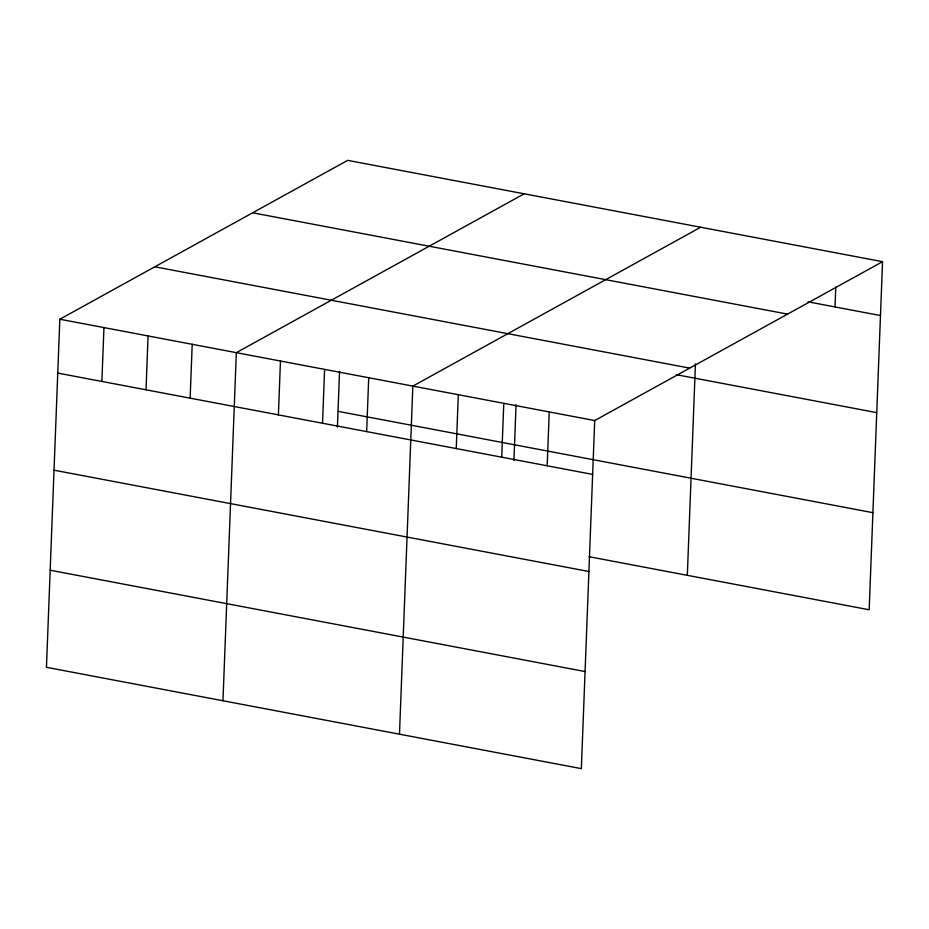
<?xml version="1.0" encoding="UTF-8"?>
<svg xmlns="http://www.w3.org/2000/svg" width="929" height="929" viewBox="0 0 929 929"><rect width="100%" height="100%" fill="white"/><g stroke="black" fill="none" stroke-linecap="round" stroke-linejoin="round"><path stroke-width="1.39" d="M882.55 261.688L347.655 160.357L59.828 319.228L46.45 667.312L581.345 768.643L594.711 420.547L882.55 261.688L869.172 609.772L589.091 556.715M101.876 381.436L103.955 327.589M146.016 389.797L148.083 335.95M190.143 398.158L192.21 344.299M222.96 700.745L236.338 352.66L524.177 193.801M278.398 414.88L280.465 361.021M322.526 423.241L324.593 369.382M337.413 427.061L339.549 371.333M366.653 431.602L368.72 377.743M399.482 734.189L412.848 386.104L700.687 227.233M456.244 448.568L458.311 394.709M501.706 457.184L503.785 403.325M513.923 460.494L516.071 404.777M547.181 465.801L549.248 411.942M687.321 575.318L695.438 363.913M835.02 306.93L835.775 287.096M808.021 301.82L880.483 315.546M252.676 212.787L787.56 314.118M154.806 266.797L689.701 368.128M676.382 374.689L876.755 412.639M59.828 319.228L594.711 420.547M338.017 411.35L872.912 512.68M57.749 373.086L592.644 474.405M54.021 470.179L588.916 571.509M50.178 570.22L585.073 671.539"/></g></svg>
